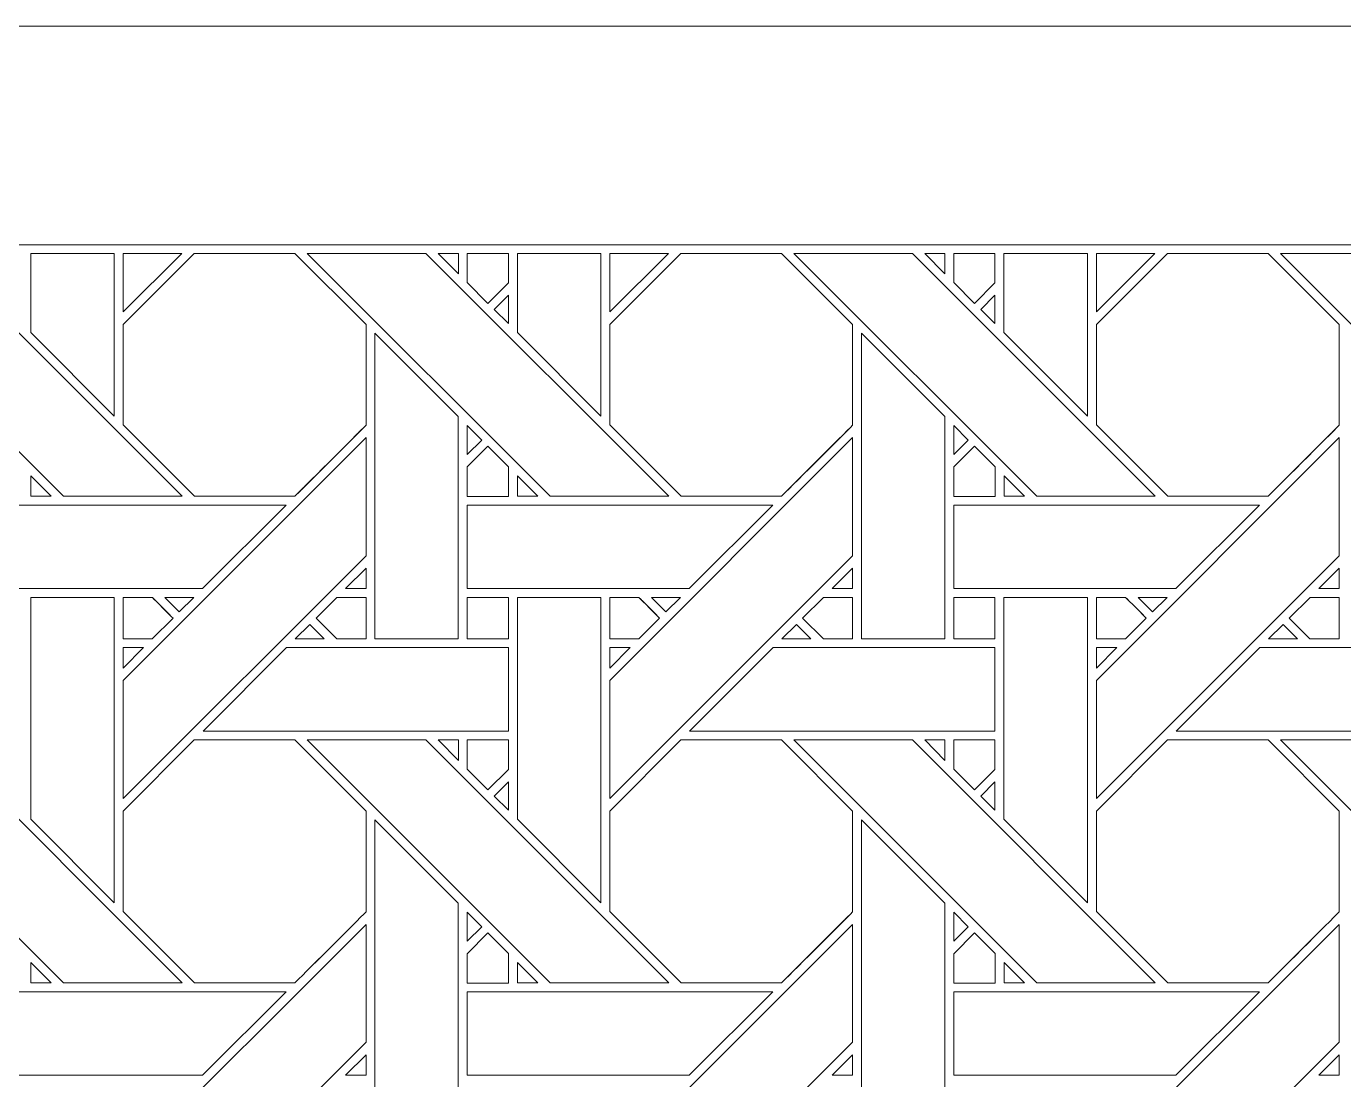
# Model space of a CAD drawing. Header units: inches. Extents: x 7.38 to 17.38, y 5.09 to 13.09.
# Drawn here: x 12.432 to 15, y 11.041 to 13.095 of the extents above; entities that cross this region are included whole.
import ezdxf

# ---------------------------------------------------------------- set-up
doc = ezdxf.new("R2010")
doc.units = ezdxf.units.IN
doc.header["$MEASUREMENT"] = 0
doc.layers.add('Design', color=7, linetype='Continuous', lineweight=0)

msp = doc.modelspace()

# ---------------------------------------------------------------- linework, layer by layer
at = {"layer": 'Design'}
for points, knots in [([(7.3829, 13.0948), (7.3829, 13.0948), (7.3829, 5.0948), (7.3829, 5.0948), (7.3829, 5.0948), (17.3829, 5.0948), (17.3829, 5.0948), (17.3829, 5.0948), (17.3829, 13.0948), (17.3829, 13.0948), (17.3829, 13.0948), (7.3829, 13.0948), (7.3829, 13.0948)], [0, 0, 0, 0, 1, 1, 1, 2, 2, 2, 3, 3, 3, 4, 4, 4, 4]), ([(7.8596, 12.6686), (7.8596, 12.6686), (7.8596, 5.5209), (7.8596, 5.5209), (7.8596, 5.5209), (16.9061, 5.5209), (16.9061, 5.5209), (16.9061, 5.5209), (16.9061, 12.6686), (16.9061, 12.6686), (16.9061, 12.6686), (7.8596, 12.6686), (7.8596, 12.6686)], [0, 0, 0, 0, 1, 1, 1, 2, 2, 2, 3, 3, 3, 4, 4, 4, 4]), ([(12.7354, 12.1786), (12.7354, 12.1786), (12.5044, 12.1786), (12.5044, 12.1786), (12.5044, 12.1786), (12.0308, 12.6522), (12.0308, 12.6522), (12.0308, 12.6522), (12.2618, 12.6522), (12.2618, 12.6522), (12.2618, 12.6522), (12.7354, 12.1786), (12.7354, 12.1786)], [0, 0, 0, 0, 1, 1, 1, 2, 2, 2, 3, 3, 3, 4, 4, 4, 4]), ([(12.6032, 12.335), (12.6032, 12.335), (12.4403, 12.4979), (12.4403, 12.4979), (12.4403, 12.4979), (12.4403, 12.6522), (12.4403, 12.6522), (12.4403, 12.6522), (12.6032, 12.6522), (12.6032, 12.6522), (12.6032, 12.6522), (12.6032, 12.335), (12.6032, 12.335)], [0, 0, 0, 0, 1, 1, 1, 2, 2, 2, 3, 3, 3, 4, 4, 4, 4]), ([(12.9553, 12.6522), (12.9553, 12.6522), (13.0941, 12.5135), (13.0941, 12.5135), (13.0941, 12.5135), (13.0941, 12.3173), (13.0941, 12.3173), (13.0763, 12.2994), (12.9643, 12.1876), (12.9553, 12.1786), (12.9553, 12.1786), (12.7596, 12.1786), (12.7596, 12.1786), (12.7596, 12.1786), (12.6204, 12.3179), (12.6204, 12.3179), (12.6204, 12.3179), (12.6204, 12.5135), (12.6204, 12.5135), (12.6204, 12.5135), (12.7591, 12.6522), (12.7591, 12.6522), (12.7591, 12.6522), (12.9553, 12.6522), (12.9553, 12.6522)], [0, 0, 0, 0, 1, 1, 1, 2, 2, 2, 3, 3, 3, 4, 4, 4, 5, 5, 5, 6, 6, 6, 7, 7, 7, 8, 8, 8, 8]), ([(12.9553, 12.6522), (12.9553, 12.6522), (13.0941, 12.5135), (13.0941, 12.5135), (13.0941, 12.5135), (13.0941, 12.3173), (13.0941, 12.3173), (13.0755, 12.2986), (12.9637, 12.187), (12.9553, 12.1786), (12.9553, 12.1786), (12.7596, 12.1786), (12.7596, 12.1786), (12.7596, 12.1786), (12.6204, 12.3179), (12.6204, 12.3179), (12.6204, 12.3179), (12.6204, 12.5135), (12.6204, 12.5135), (12.6204, 12.5135), (12.7591, 12.6522), (12.7591, 12.6522), (12.7591, 12.6522), (12.9553, 12.6522), (12.9553, 12.6522)], [0, 0, 0, 0, 1, 1, 1, 2, 2, 2, 3, 3, 3, 4, 4, 4, 5, 5, 5, 6, 6, 6, 7, 7, 7, 8, 8, 8, 8]), ([(12.7347, 12.6522), (12.7347, 12.6522), (12.6204, 12.5379), (12.6204, 12.5379), (12.6204, 12.5379), (12.6204, 12.6522), (12.6204, 12.6522), (12.6204, 12.6522), (12.7347, 12.6522), (12.7347, 12.6522)], [0, 0, 0, 0, 1, 1, 1, 2, 2, 2, 3, 3, 3, 3]), ([(13.6841, 12.1786), (13.6841, 12.1786), (13.4531, 12.1786), (13.4531, 12.1786), (13.4531, 12.1786), (12.9796, 12.6522), (12.9796, 12.6522), (12.9796, 12.6522), (13.2105, 12.6522), (13.2105, 12.6522), (13.2105, 12.6522), (13.6841, 12.1786), (13.6841, 12.1786)], [0, 0, 0, 0, 1, 1, 1, 2, 2, 2, 3, 3, 3, 4, 4, 4, 4]), ([(13.2741, 12.6124), (13.2741, 12.6124), (13.2346, 12.6522), (13.2346, 12.6522), (13.2346, 12.6522), (13.2741, 12.6522), (13.2741, 12.6522), (13.2741, 12.6522), (13.2741, 12.6124), (13.2741, 12.6124)], [0, 0, 0, 0, 1, 1, 1, 2, 2, 2, 3, 3, 3, 3]), ([(13.3715, 12.6522), (13.3715, 12.6522), (13.3715, 12.5947), (13.3715, 12.5947), (13.3715, 12.5947), (13.3316, 12.5547), (13.3316, 12.5547), (13.3316, 12.5547), (13.2913, 12.5951), (13.2913, 12.5951), (13.2913, 12.5951), (13.2913, 12.6522), (13.2913, 12.6522), (13.2913, 12.6522), (13.3715, 12.6522), (13.3715, 12.6522)], [0, 0, 0, 0, 1, 1, 1, 2, 2, 2, 3, 3, 3, 4, 4, 4, 5, 5, 5, 5]), ([(13.3715, 12.5947), (13.3715, 12.5947), (13.3316, 12.5547), (13.3316, 12.5547), (13.3316, 12.5547), (13.2913, 12.5951), (13.2913, 12.5951), (13.2913, 12.5951), (13.2913, 12.6522), (13.2913, 12.6522), (13.2913, 12.6522), (13.3715, 12.6522), (13.3715, 12.6522), (13.3715, 12.6522), (13.3715, 12.5947), (13.3715, 12.5947)], [0, 0, 0, 0, 1, 1, 1, 2, 2, 2, 3, 3, 3, 4, 4, 4, 5, 5, 5, 5]), ([(13.552, 12.335), (13.552, 12.335), (13.3891, 12.4979), (13.3891, 12.4979), (13.3891, 12.4979), (13.3891, 12.6522), (13.3891, 12.6522), (13.3891, 12.6522), (13.552, 12.6522), (13.552, 12.6522), (13.552, 12.6522), (13.552, 12.335), (13.552, 12.335)], [0, 0, 0, 0, 1, 1, 1, 2, 2, 2, 3, 3, 3, 4, 4, 4, 4]), ([(13.9041, 12.6522), (13.9041, 12.6522), (14.0428, 12.5135), (14.0428, 12.5135), (14.0428, 12.5135), (14.0428, 12.3173), (14.0428, 12.3173), (14.025, 12.2994), (13.9131, 12.1876), (13.9041, 12.1786), (13.9041, 12.1786), (13.7084, 12.1786), (13.7084, 12.1786), (13.7084, 12.1786), (13.5691, 12.3179), (13.5691, 12.3179), (13.5691, 12.3179), (13.5691, 12.5135), (13.5691, 12.5135), (13.5691, 12.5135), (13.7078, 12.6522), (13.7078, 12.6522), (13.7078, 12.6522), (13.9041, 12.6522), (13.9041, 12.6522)], [0, 0, 0, 0, 1, 1, 1, 2, 2, 2, 3, 3, 3, 4, 4, 4, 5, 5, 5, 6, 6, 6, 7, 7, 7, 8, 8, 8, 8]), ([(13.9041, 12.6522), (13.9041, 12.6522), (14.0428, 12.5135), (14.0428, 12.5135), (14.0428, 12.5135), (14.0428, 12.3173), (14.0428, 12.3173), (14.0246, 12.299), (13.9128, 12.1874), (13.9041, 12.1786), (13.9041, 12.1786), (13.7084, 12.1786), (13.7084, 12.1786), (13.7084, 12.1786), (13.5691, 12.3179), (13.5691, 12.3179), (13.5691, 12.3179), (13.5691, 12.5135), (13.5691, 12.5135), (13.5691, 12.5135), (13.7078, 12.6522), (13.7078, 12.6522), (13.7078, 12.6522), (13.9041, 12.6522), (13.9041, 12.6522)], [0, 0, 0, 0, 1, 1, 1, 2, 2, 2, 3, 3, 3, 4, 4, 4, 5, 5, 5, 6, 6, 6, 7, 7, 7, 8, 8, 8, 8]), ([(13.6835, 12.6522), (13.6835, 12.6522), (13.5691, 12.5379), (13.5691, 12.5379), (13.5691, 12.5379), (13.5691, 12.6522), (13.5691, 12.6522), (13.5691, 12.6522), (13.6835, 12.6522), (13.6835, 12.6522)], [0, 0, 0, 0, 1, 1, 1, 2, 2, 2, 3, 3, 3, 3]), ([(14.6329, 12.1786), (14.6329, 12.1786), (14.4018, 12.1786), (14.4018, 12.1786), (14.4018, 12.1786), (13.9283, 12.6522), (13.9283, 12.6522), (13.9283, 12.6522), (14.1592, 12.6522), (14.1592, 12.6522), (14.1592, 12.6522), (14.6329, 12.1786), (14.6329, 12.1786)], [0, 0, 0, 0, 1, 1, 1, 2, 2, 2, 3, 3, 3, 4, 4, 4, 4]), ([(14.2228, 12.6124), (14.2228, 12.6124), (14.1833, 12.6522), (14.1833, 12.6522), (14.1833, 12.6522), (14.2228, 12.6522), (14.2228, 12.6522), (14.2228, 12.6522), (14.2228, 12.6124), (14.2228, 12.6124)], [0, 0, 0, 0, 1, 1, 1, 2, 2, 2, 3, 3, 3, 3]), ([(14.3203, 12.6522), (14.3203, 12.6522), (14.3203, 12.5947), (14.3203, 12.5947), (14.3203, 12.5947), (14.2803, 12.5547), (14.2803, 12.5547), (14.2803, 12.5547), (14.24, 12.5951), (14.24, 12.5951), (14.24, 12.5951), (14.24, 12.6522), (14.24, 12.6522), (14.24, 12.6522), (14.3203, 12.6522), (14.3203, 12.6522)], [0, 0, 0, 0, 1, 1, 1, 2, 2, 2, 3, 3, 3, 4, 4, 4, 5, 5, 5, 5]), ([(14.3203, 12.5947), (14.3203, 12.5947), (14.2803, 12.5547), (14.2803, 12.5547), (14.2803, 12.5547), (14.24, 12.5951), (14.24, 12.5951), (14.24, 12.5951), (14.24, 12.6522), (14.24, 12.6522), (14.24, 12.6522), (14.3203, 12.6522), (14.3203, 12.6522), (14.3203, 12.6522), (14.3203, 12.5947), (14.3203, 12.5947)], [0, 0, 0, 0, 1, 1, 1, 2, 2, 2, 3, 3, 3, 4, 4, 4, 5, 5, 5, 5]), ([(14.5007, 12.335), (14.5007, 12.335), (14.3378, 12.4979), (14.3378, 12.4979), (14.3378, 12.4979), (14.3378, 12.6522), (14.3378, 12.6522), (14.3378, 12.6522), (14.5007, 12.6522), (14.5007, 12.6522), (14.5007, 12.6522), (14.5007, 12.335), (14.5007, 12.335)], [0, 0, 0, 0, 1, 1, 1, 2, 2, 2, 3, 3, 3, 4, 4, 4, 4]), ([(14.8528, 12.6522), (14.8528, 12.6522), (14.9915, 12.5135), (14.9915, 12.5135), (14.9915, 12.5135), (14.9915, 12.3173), (14.9915, 12.3173), (14.9737, 12.2994), (14.8618, 12.1876), (14.8528, 12.1786), (14.8528, 12.1786), (14.6571, 12.1786), (14.6571, 12.1786), (14.6571, 12.1786), (14.5179, 12.3179), (14.5179, 12.3179), (14.5179, 12.3179), (14.5179, 12.5135), (14.5179, 12.5135), (14.5179, 12.5135), (14.6565, 12.6522), (14.6565, 12.6522), (14.6565, 12.6522), (14.8528, 12.6522), (14.8528, 12.6522)], [0, 0, 0, 0, 1, 1, 1, 2, 2, 2, 3, 3, 3, 4, 4, 4, 5, 5, 5, 6, 6, 6, 7, 7, 7, 8, 8, 8, 8]), ([(14.8528, 12.6522), (14.8528, 12.6522), (14.9915, 12.5135), (14.9915, 12.5135), (14.9915, 12.5135), (14.9915, 12.3173), (14.9915, 12.3173), (14.9734, 12.2991), (14.8616, 12.1874), (14.8528, 12.1786), (14.8528, 12.1786), (14.6571, 12.1786), (14.6571, 12.1786), (14.6571, 12.1786), (14.5179, 12.3179), (14.5179, 12.3179), (14.5179, 12.3179), (14.5179, 12.5135), (14.5179, 12.5135), (14.5179, 12.5135), (14.6565, 12.6522), (14.6565, 12.6522), (14.6565, 12.6522), (14.8528, 12.6522), (14.8528, 12.6522)], [0, 0, 0, 0, 1, 1, 1, 2, 2, 2, 3, 3, 3, 4, 4, 4, 5, 5, 5, 6, 6, 6, 7, 7, 7, 8, 8, 8, 8]), ([(14.6322, 12.6522), (14.6322, 12.6522), (14.5179, 12.5379), (14.5179, 12.5379), (14.5179, 12.5379), (14.5179, 12.6522), (14.5179, 12.6522), (14.5179, 12.6522), (14.6322, 12.6522), (14.6322, 12.6522)], [0, 0, 0, 0, 1, 1, 1, 2, 2, 2, 3, 3, 3, 3]), ([(15.5816, 12.1786), (15.5816, 12.1786), (15.3506, 12.1786), (15.3506, 12.1786), (15.3506, 12.1786), (14.877, 12.6522), (14.877, 12.6522), (14.877, 12.6522), (15.108, 12.6522), (15.108, 12.6522), (15.108, 12.6522), (15.5816, 12.1786), (15.5816, 12.1786)], [0, 0, 0, 0, 1, 1, 1, 2, 2, 2, 3, 3, 3, 4, 4, 4, 4]), ([(13.3438, 12.5426), (13.3438, 12.5426), (13.3715, 12.5704), (13.3715, 12.5704), (13.3715, 12.5704), (13.3715, 12.5152), (13.3715, 12.5152), (13.3715, 12.5152), (13.3438, 12.5426), (13.3438, 12.5426)], [0, 0, 0, 0, 1, 1, 1, 2, 2, 2, 3, 3, 3, 3]), ([(14.2925, 12.5426), (14.2925, 12.5426), (14.3203, 12.5704), (14.3203, 12.5704), (14.3203, 12.5704), (14.3203, 12.5152), (14.3203, 12.5152), (14.3203, 12.5152), (14.2925, 12.5426), (14.2925, 12.5426)], [0, 0, 0, 0, 1, 1, 1, 2, 2, 2, 3, 3, 3, 3]), ([(13.1112, 11.9006), (13.1112, 11.9006), (13.1112, 12.4964), (13.1112, 12.4964), (13.1112, 12.4964), (13.274, 12.3343), (13.274, 12.3343), (13.274, 12.3343), (13.274, 11.9006), (13.274, 11.9006), (13.274, 11.9006), (13.1112, 11.9006), (13.1112, 11.9006)], [0, 0, 0, 0, 1, 1, 1, 2, 2, 2, 3, 3, 3, 4, 4, 4, 4]), ([(14.0599, 11.9006), (14.0599, 11.9006), (14.0599, 12.4964), (14.0599, 12.4964), (14.0599, 12.4964), (14.2227, 12.3343), (14.2227, 12.3343), (14.2227, 12.3343), (14.2227, 11.9006), (14.2227, 11.9006), (14.2227, 11.9006), (14.0599, 11.9006), (14.0599, 11.9006)], [0, 0, 0, 0, 1, 1, 1, 2, 2, 2, 3, 3, 3, 4, 4, 4, 4]), ([(13.2913, 12.26), (13.2913, 12.26), (13.2913, 12.3168), (13.2913, 12.3168), (13.2913, 12.3168), (13.3195, 12.2882), (13.3195, 12.2882), (13.3195, 12.2882), (13.2913, 12.26), (13.2913, 12.26)], [0, 0, 0, 0, 1, 1, 1, 2, 2, 2, 3, 3, 3, 3]), ([(14.24, 12.26), (14.24, 12.26), (14.24, 12.3168), (14.24, 12.3168), (14.24, 12.3168), (14.2682, 12.2882), (14.2682, 12.2882), (14.2682, 12.2882), (14.24, 12.26), (14.24, 12.26)], [0, 0, 0, 0, 1, 1, 1, 2, 2, 2, 3, 3, 3, 3]), ([(13.0941, 12.0628), (13.0941, 12.0628), (12.6204, 11.5892), (12.6204, 11.5892), (12.6204, 11.5892), (12.6204, 11.8193), (12.6204, 11.8193), (12.6204, 11.8193), (13.0941, 12.2929), (13.0941, 12.2929), (13.0941, 12.2929), (13.0941, 12.0628), (13.0941, 12.0628)], [0, 0, 0, 0, 1, 1, 1, 2, 2, 2, 3, 3, 3, 4, 4, 4, 4]), ([(14.0428, 12.0628), (14.0428, 12.0628), (13.5691, 11.5892), (13.5691, 11.5892), (13.5691, 11.5892), (13.5691, 11.8193), (13.5691, 11.8193), (13.5691, 11.8193), (14.0428, 12.2929), (14.0428, 12.2929), (14.0428, 12.2929), (14.0428, 12.0628), (14.0428, 12.0628)], [0, 0, 0, 0, 1, 1, 1, 2, 2, 2, 3, 3, 3, 4, 4, 4, 4]), ([(14.9915, 12.0628), (14.9915, 12.0628), (14.5179, 11.5892), (14.5179, 11.5892), (14.5179, 11.5892), (14.5179, 11.8193), (14.5179, 11.8193), (14.5179, 11.8193), (14.9915, 12.2929), (14.9915, 12.2929), (14.9915, 12.2929), (14.9915, 12.0628), (14.9915, 12.0628)], [0, 0, 0, 0, 1, 1, 1, 2, 2, 2, 3, 3, 3, 4, 4, 4, 4]), ([(13.2913, 12.1784), (13.2913, 12.1784), (13.2913, 12.2357), (13.2913, 12.2357), (13.2913, 12.2357), (13.3316, 12.276), (13.3316, 12.276), (13.3316, 12.276), (13.3719, 12.2357), (13.3719, 12.2357), (13.3719, 12.2357), (13.3719, 12.1784), (13.3719, 12.1784), (13.3719, 12.1784), (13.2913, 12.1784), (13.2913, 12.1784)], [0, 0, 0, 0, 1, 1, 1, 2, 2, 2, 3, 3, 3, 4, 4, 4, 5, 5, 5, 5]), ([(13.3316, 12.276), (13.3316, 12.276), (13.3719, 12.2357), (13.3719, 12.2357), (13.3719, 12.2357), (13.3719, 12.1784), (13.3719, 12.1784), (13.3719, 12.1784), (13.2913, 12.1784), (13.2913, 12.1784), (13.2913, 12.1784), (13.2913, 12.2357), (13.2913, 12.2357), (13.2913, 12.2357), (13.3316, 12.276), (13.3316, 12.276)], [0, 0, 0, 0, 1, 1, 1, 2, 2, 2, 3, 3, 3, 4, 4, 4, 5, 5, 5, 5]), ([(14.24, 12.1784), (14.24, 12.1784), (14.24, 12.2357), (14.24, 12.2357), (14.24, 12.2357), (14.2803, 12.276), (14.2803, 12.276), (14.2803, 12.276), (14.3207, 12.2357), (14.3207, 12.2357), (14.3207, 12.2357), (14.3207, 12.1784), (14.3207, 12.1784), (14.3207, 12.1784), (14.24, 12.1784), (14.24, 12.1784)], [0, 0, 0, 0, 1, 1, 1, 2, 2, 2, 3, 3, 3, 4, 4, 4, 5, 5, 5, 5]), ([(14.2803, 12.276), (14.2803, 12.276), (14.3207, 12.2357), (14.3207, 12.2357), (14.3207, 12.2357), (14.3207, 12.1784), (14.3207, 12.1784), (14.3207, 12.1784), (14.24, 12.1784), (14.24, 12.1784), (14.24, 12.1784), (14.24, 12.2357), (14.24, 12.2357), (14.24, 12.2357), (14.2803, 12.276), (14.2803, 12.276)], [0, 0, 0, 0, 1, 1, 1, 2, 2, 2, 3, 3, 3, 4, 4, 4, 5, 5, 5, 5]), ([(12.4405, 12.1786), (12.4405, 12.1786), (12.4405, 12.2184), (12.4405, 12.2184), (12.4405, 12.2184), (12.4802, 12.1786), (12.4802, 12.1786), (12.4802, 12.1786), (12.4405, 12.1786), (12.4405, 12.1786)], [0, 0, 0, 0, 1, 1, 1, 2, 2, 2, 3, 3, 3, 3]), ([(13.3892, 12.1786), (13.3892, 12.1786), (13.3892, 12.2184), (13.3892, 12.2184), (13.3892, 12.2184), (13.4289, 12.1786), (13.4289, 12.1786), (13.4289, 12.1786), (13.3892, 12.1786), (13.3892, 12.1786)], [0, 0, 0, 0, 1, 1, 1, 2, 2, 2, 3, 3, 3, 3]), ([(14.3379, 12.1786), (14.3379, 12.1786), (14.3379, 12.2184), (14.3379, 12.2184), (14.3379, 12.2184), (14.3776, 12.1786), (14.3776, 12.1786), (14.3776, 12.1786), (14.3379, 12.1786), (14.3379, 12.1786)], [0, 0, 0, 0, 1, 1, 1, 2, 2, 2, 3, 3, 3, 3]), ([(12.9382, 12.1613), (12.9382, 12.1613), (12.7755, 11.9986), (12.7755, 11.9986), (12.7755, 11.9986), (12.3425, 11.9986), (12.3425, 11.9986), (12.3425, 11.9986), (12.3425, 12.1613), (12.3425, 12.1613), (12.3425, 12.1613), (12.9382, 12.1613), (12.9382, 12.1613)], [0, 0, 0, 0, 1, 1, 1, 2, 2, 2, 3, 3, 3, 4, 4, 4, 4]), ([(13.887, 12.1613), (13.887, 12.1613), (13.7242, 11.9986), (13.7242, 11.9986), (13.7242, 11.9986), (13.2913, 11.9986), (13.2913, 11.9986), (13.2913, 11.9986), (13.2913, 12.1613), (13.2913, 12.1613), (13.2913, 12.1613), (13.887, 12.1613), (13.887, 12.1613)], [0, 0, 0, 0, 1, 1, 1, 2, 2, 2, 3, 3, 3, 4, 4, 4, 4]), ([(14.8357, 12.1613), (14.8357, 12.1613), (14.673, 11.9986), (14.673, 11.9986), (14.673, 11.9986), (14.24, 11.9986), (14.24, 11.9986), (14.24, 11.9986), (14.24, 12.1613), (14.24, 12.1613), (14.24, 12.1613), (14.8357, 12.1613), (14.8357, 12.1613)], [0, 0, 0, 0, 1, 1, 1, 2, 2, 2, 3, 3, 3, 4, 4, 4, 4]), ([(13.0543, 11.9987), (13.0543, 11.9987), (13.0941, 12.0384), (13.0941, 12.0384), (13.0941, 12.0384), (13.0941, 11.9987), (13.0941, 11.9987), (13.0941, 11.9987), (13.0543, 11.9987), (13.0543, 11.9987)], [0, 0, 0, 0, 1, 1, 1, 2, 2, 2, 3, 3, 3, 3]), ([(14.003, 11.9987), (14.003, 11.9987), (14.0428, 12.0384), (14.0428, 12.0384), (14.0428, 12.0384), (14.0428, 11.9987), (14.0428, 11.9987), (14.0428, 11.9987), (14.003, 11.9987), (14.003, 11.9987)], [0, 0, 0, 0, 1, 1, 1, 2, 2, 2, 3, 3, 3, 3]), ([(14.9517, 11.9987), (14.9517, 11.9987), (14.9915, 12.0384), (14.9915, 12.0384), (14.9915, 12.0384), (14.9915, 11.9987), (14.9915, 11.9987), (14.9915, 11.9987), (14.9517, 11.9987), (14.9517, 11.9987)], [0, 0, 0, 0, 1, 1, 1, 2, 2, 2, 3, 3, 3, 3]), ([(12.4403, 11.5492), (12.4403, 11.5492), (12.4403, 11.9814), (12.4403, 11.9814), (12.4403, 11.9814), (12.6032, 11.9814), (12.6032, 11.9814), (12.6032, 11.9814), (12.6032, 11.3863), (12.6032, 11.3863), (12.6032, 11.3863), (12.4403, 11.5492), (12.4403, 11.5492)], [0, 0, 0, 0, 1, 1, 1, 2, 2, 2, 3, 3, 3, 4, 4, 4, 4]), ([(12.6204, 11.9006), (12.6204, 11.9006), (12.6204, 11.9814), (12.6204, 11.9814), (12.6204, 11.9814), (12.6775, 11.9814), (12.6775, 11.9814), (12.6826, 11.9763), (12.7134, 11.9455), (12.7178, 11.9411), (12.7178, 11.9411), (12.6774, 11.9006), (12.6774, 11.9006), (12.6774, 11.9006), (12.6204, 11.9006), (12.6204, 11.9006)], [0, 0, 0, 0, 1, 1, 1, 2, 2, 2, 3, 3, 3, 4, 4, 4, 5, 5, 5, 5]), ([(12.7178, 11.9411), (12.7178, 11.9411), (12.6774, 11.9006), (12.6774, 11.9006), (12.6774, 11.9006), (12.6204, 11.9006), (12.6204, 11.9006), (12.6204, 11.9006), (12.6204, 11.9814), (12.6204, 11.9814), (12.6204, 11.9814), (12.6775, 11.9814), (12.6775, 11.9814), (12.6828, 11.9761), (12.7136, 11.9452), (12.7178, 11.9411)], [0, 0, 0, 0, 1, 1, 1, 2, 2, 2, 3, 3, 3, 4, 4, 4, 5, 5, 5, 5]), ([(12.7018, 11.9814), (12.7018, 11.9814), (12.7583, 11.9814), (12.7583, 11.9814), (12.7583, 11.9814), (12.73, 11.9532), (12.73, 11.9532), (12.73, 11.9532), (12.7018, 11.9814), (12.7018, 11.9814)], [0, 0, 0, 0, 1, 1, 1, 2, 2, 2, 3, 3, 3, 3]), ([(13.037, 11.9006), (13.037, 11.9006), (12.9966, 11.941), (12.9966, 11.941), (12.9966, 11.941), (13.037, 11.9814), (13.037, 11.9814), (13.037, 11.9814), (13.0941, 11.9814), (13.0941, 11.9814), (13.0941, 11.9814), (13.0941, 11.9006), (13.0941, 11.9006), (13.0941, 11.9006), (13.037, 11.9006), (13.037, 11.9006)], [0, 0, 0, 0, 1, 1, 1, 2, 2, 2, 3, 3, 3, 4, 4, 4, 5, 5, 5, 5]), ([(13.0941, 11.9814), (13.0941, 11.9814), (13.0941, 11.9006), (13.0941, 11.9006), (13.0941, 11.9006), (13.037, 11.9006), (13.037, 11.9006), (13.037, 11.9006), (12.9966, 11.941), (12.9966, 11.941), (12.9966, 11.941), (13.037, 11.9814), (13.037, 11.9814), (13.037, 11.9814), (13.0941, 11.9814), (13.0941, 11.9814)], [0, 0, 0, 0, 1, 1, 1, 2, 2, 2, 3, 3, 3, 4, 4, 4, 5, 5, 5, 5]), ([(13.2913, 11.9006), (13.2913, 11.9006), (13.2913, 11.9814), (13.2913, 11.9814), (13.2913, 11.9814), (13.3715, 11.9814), (13.3715, 11.9814), (13.3715, 11.9814), (13.3715, 11.9006), (13.3715, 11.9006), (13.3715, 11.9006), (13.2913, 11.9006), (13.2913, 11.9006)], [0, 0, 0, 0, 1, 1, 1, 2, 2, 2, 3, 3, 3, 4, 4, 4, 4]), ([(13.3715, 11.9814), (13.3715, 11.9814), (13.3715, 11.9006), (13.3715, 11.9006), (13.3715, 11.9006), (13.2913, 11.9006), (13.2913, 11.9006), (13.2913, 11.9006), (13.2913, 11.9814), (13.2913, 11.9814), (13.2913, 11.9814), (13.3715, 11.9814), (13.3715, 11.9814)], [0, 0, 0, 0, 1, 1, 1, 2, 2, 2, 3, 3, 3, 4, 4, 4, 4]), ([(13.3891, 11.5492), (13.3891, 11.5492), (13.3891, 11.9814), (13.3891, 11.9814), (13.3891, 11.9814), (13.552, 11.9814), (13.552, 11.9814), (13.552, 11.9814), (13.552, 11.3863), (13.552, 11.3863), (13.552, 11.3863), (13.3891, 11.5492), (13.3891, 11.5492)], [0, 0, 0, 0, 1, 1, 1, 2, 2, 2, 3, 3, 3, 4, 4, 4, 4]), ([(13.5691, 11.9006), (13.5691, 11.9006), (13.5691, 11.9814), (13.5691, 11.9814), (13.5691, 11.9814), (13.6262, 11.9814), (13.6262, 11.9814), (13.6313, 11.9763), (13.6621, 11.9455), (13.6665, 11.9411), (13.6665, 11.9411), (13.6261, 11.9006), (13.6261, 11.9006), (13.6261, 11.9006), (13.5691, 11.9006), (13.5691, 11.9006)], [0, 0, 0, 0, 1, 1, 1, 2, 2, 2, 3, 3, 3, 4, 4, 4, 5, 5, 5, 5]), ([(13.6665, 11.9411), (13.6665, 11.9411), (13.6261, 11.9006), (13.6261, 11.9006), (13.6261, 11.9006), (13.5691, 11.9006), (13.5691, 11.9006), (13.5691, 11.9006), (13.5691, 11.9814), (13.5691, 11.9814), (13.5691, 11.9814), (13.6262, 11.9814), (13.6262, 11.9814), (13.6315, 11.9761), (13.6623, 11.9452), (13.6665, 11.9411)], [0, 0, 0, 0, 1, 1, 1, 2, 2, 2, 3, 3, 3, 4, 4, 4, 5, 5, 5, 5]), ([(13.6505, 11.9814), (13.6505, 11.9814), (13.707, 11.9814), (13.707, 11.9814), (13.707, 11.9814), (13.6787, 11.9532), (13.6787, 11.9532), (13.6787, 11.9532), (13.6505, 11.9814), (13.6505, 11.9814)], [0, 0, 0, 0, 1, 1, 1, 2, 2, 2, 3, 3, 3, 3]), ([(13.9857, 11.9006), (13.9857, 11.9006), (13.9453, 11.941), (13.9453, 11.941), (13.9453, 11.941), (13.9858, 11.9814), (13.9858, 11.9814), (13.9858, 11.9814), (14.0428, 11.9814), (14.0428, 11.9814), (14.0428, 11.9814), (14.0428, 11.9006), (14.0428, 11.9006), (14.0428, 11.9006), (13.9857, 11.9006), (13.9857, 11.9006)], [0, 0, 0, 0, 1, 1, 1, 2, 2, 2, 3, 3, 3, 4, 4, 4, 5, 5, 5, 5]), ([(14.0428, 11.9006), (14.0428, 11.9006), (13.9857, 11.9006), (13.9857, 11.9006), (13.9857, 11.9006), (13.9453, 11.941), (13.9453, 11.941), (13.9453, 11.941), (13.9858, 11.9814), (13.9858, 11.9814), (13.9858, 11.9814), (14.0428, 11.9814), (14.0428, 11.9814), (14.0428, 11.9814), (14.0428, 11.9006), (14.0428, 11.9006)], [0, 0, 0, 0, 1, 1, 1, 2, 2, 2, 3, 3, 3, 4, 4, 4, 5, 5, 5, 5]), ([(14.24, 11.9006), (14.24, 11.9006), (14.24, 11.9814), (14.24, 11.9814), (14.24, 11.9814), (14.3203, 11.9814), (14.3203, 11.9814), (14.3203, 11.9814), (14.3203, 11.9006), (14.3203, 11.9006), (14.3203, 11.9006), (14.24, 11.9006), (14.24, 11.9006)], [0, 0, 0, 0, 1, 1, 1, 2, 2, 2, 3, 3, 3, 4, 4, 4, 4]), ([(14.24, 11.9006), (14.24, 11.9006), (14.24, 11.9814), (14.24, 11.9814), (14.24, 11.9814), (14.3203, 11.9814), (14.3203, 11.9814), (14.3203, 11.9814), (14.3203, 11.9006), (14.3203, 11.9006), (14.3203, 11.9006), (14.24, 11.9006), (14.24, 11.9006)], [0, 0, 0, 0, 1, 1, 1, 2, 2, 2, 3, 3, 3, 4, 4, 4, 4]), ([(14.3378, 11.5492), (14.3378, 11.5492), (14.3378, 11.9814), (14.3378, 11.9814), (14.3378, 11.9814), (14.5007, 11.9814), (14.5007, 11.9814), (14.5007, 11.9814), (14.5007, 11.3863), (14.5007, 11.3863), (14.5007, 11.3863), (14.3378, 11.5492), (14.3378, 11.5492)], [0, 0, 0, 0, 1, 1, 1, 2, 2, 2, 3, 3, 3, 4, 4, 4, 4]), ([(14.5179, 11.9006), (14.5179, 11.9006), (14.5179, 11.9814), (14.5179, 11.9814), (14.5179, 11.9814), (14.5749, 11.9814), (14.5749, 11.9814), (14.5801, 11.9763), (14.6108, 11.9455), (14.6153, 11.9411), (14.6153, 11.9411), (14.5748, 11.9006), (14.5748, 11.9006), (14.5748, 11.9006), (14.5179, 11.9006), (14.5179, 11.9006)], [0, 0, 0, 0, 1, 1, 1, 2, 2, 2, 3, 3, 3, 4, 4, 4, 5, 5, 5, 5]), ([(14.6153, 11.9411), (14.6153, 11.9411), (14.5748, 11.9006), (14.5748, 11.9006), (14.5748, 11.9006), (14.5179, 11.9006), (14.5179, 11.9006), (14.5179, 11.9006), (14.5179, 11.9814), (14.5179, 11.9814), (14.5179, 11.9814), (14.5749, 11.9814), (14.5749, 11.9814), (14.5802, 11.9762), (14.611, 11.9453), (14.6153, 11.9411)], [0, 0, 0, 0, 1, 1, 1, 2, 2, 2, 3, 3, 3, 4, 4, 4, 5, 5, 5, 5]), ([(14.5993, 11.9814), (14.5993, 11.9814), (14.6558, 11.9814), (14.6558, 11.9814), (14.6558, 11.9814), (14.6275, 11.9532), (14.6275, 11.9532), (14.6275, 11.9532), (14.5993, 11.9814), (14.5993, 11.9814)], [0, 0, 0, 0, 1, 1, 1, 2, 2, 2, 3, 3, 3, 3]), ([(14.9344, 11.9006), (14.9344, 11.9006), (14.8941, 11.941), (14.8941, 11.941), (14.8941, 11.941), (14.9345, 11.9814), (14.9345, 11.9814), (14.9345, 11.9814), (14.9915, 11.9814), (14.9915, 11.9814), (14.9915, 11.9814), (14.9915, 11.9006), (14.9915, 11.9006), (14.9915, 11.9006), (14.9344, 11.9006), (14.9344, 11.9006)], [0, 0, 0, 0, 1, 1, 1, 2, 2, 2, 3, 3, 3, 4, 4, 4, 5, 5, 5, 5]), ([(14.9915, 11.9006), (14.9915, 11.9006), (14.9344, 11.9006), (14.9344, 11.9006), (14.9344, 11.9006), (14.8941, 11.941), (14.8941, 11.941), (14.8941, 11.941), (14.9345, 11.9814), (14.9345, 11.9814), (14.9345, 11.9814), (14.9915, 11.9814), (14.9915, 11.9814), (14.9915, 11.9814), (14.9915, 11.9006), (14.9915, 11.9006)], [0, 0, 0, 0, 1, 1, 1, 2, 2, 2, 3, 3, 3, 4, 4, 4, 5, 5, 5, 5]), ([(13.0127, 11.9006), (13.0127, 11.9006), (12.9562, 11.9006), (12.9562, 11.9006), (12.9562, 11.9006), (12.9845, 11.9289), (12.9845, 11.9289), (12.9845, 11.9289), (13.0127, 11.9006), (13.0127, 11.9006)], [0, 0, 0, 0, 1, 1, 1, 2, 2, 2, 3, 3, 3, 3]), ([(13.905, 11.9006), (13.905, 11.9006), (13.9332, 11.9289), (13.9332, 11.9289), (13.9332, 11.9289), (13.9614, 11.9006), (13.9614, 11.9006), (13.9614, 11.9006), (13.905, 11.9006), (13.905, 11.9006)], [0, 0, 0, 0, 1, 1, 1, 2, 2, 2, 3, 3, 3, 3]), ([(14.8537, 11.9006), (14.8537, 11.9006), (14.8819, 11.9289), (14.8819, 11.9289), (14.8819, 11.9289), (14.9102, 11.9006), (14.9102, 11.9006), (14.9102, 11.9006), (14.8537, 11.9006), (14.8537, 11.9006)], [0, 0, 0, 0, 1, 1, 1, 2, 2, 2, 3, 3, 3, 3]), ([(12.6602, 11.8835), (12.6602, 11.8835), (12.6204, 11.8436), (12.6204, 11.8436), (12.6204, 11.8436), (12.6204, 11.8835), (12.6204, 11.8835), (12.6204, 11.8835), (12.6602, 11.8835), (12.6602, 11.8835)], [0, 0, 0, 0, 1, 1, 1, 2, 2, 2, 3, 3, 3, 3]), ([(13.3715, 11.8835), (13.3715, 11.8835), (13.3715, 11.7207), (13.3715, 11.7207), (13.3715, 11.7207), (12.7762, 11.7207), (12.7762, 11.7207), (12.7762, 11.7207), (12.9391, 11.8835), (12.9391, 11.8835), (12.9391, 11.8835), (13.3715, 11.8835), (13.3715, 11.8835)], [0, 0, 0, 0, 1, 1, 1, 2, 2, 2, 3, 3, 3, 4, 4, 4, 4]), ([(13.609, 11.8835), (13.609, 11.8835), (13.5691, 11.8436), (13.5691, 11.8436), (13.5691, 11.8436), (13.5691, 11.8835), (13.5691, 11.8835), (13.5691, 11.8835), (13.609, 11.8835), (13.609, 11.8835)], [0, 0, 0, 0, 1, 1, 1, 2, 2, 2, 3, 3, 3, 3]), ([(14.3203, 11.8835), (14.3203, 11.8835), (14.3203, 11.7207), (14.3203, 11.7207), (14.3203, 11.7207), (13.725, 11.7207), (13.725, 11.7207), (13.725, 11.7207), (13.8878, 11.8835), (13.8878, 11.8835), (13.8878, 11.8835), (14.3203, 11.8835), (14.3203, 11.8835)], [0, 0, 0, 0, 1, 1, 1, 2, 2, 2, 3, 3, 3, 4, 4, 4, 4]), ([(14.5577, 11.8835), (14.5577, 11.8835), (14.5179, 11.8436), (14.5179, 11.8436), (14.5179, 11.8436), (14.5179, 11.8835), (14.5179, 11.8835), (14.5179, 11.8835), (14.5577, 11.8835), (14.5577, 11.8835)], [0, 0, 0, 0, 1, 1, 1, 2, 2, 2, 3, 3, 3, 3]), ([(15.269, 11.8835), (15.269, 11.8835), (15.269, 11.7207), (15.269, 11.7207), (15.269, 11.7207), (14.6737, 11.7207), (14.6737, 11.7207), (14.6737, 11.7207), (14.8365, 11.8835), (14.8365, 11.8835), (14.8365, 11.8835), (15.269, 11.8835), (15.269, 11.8835)], [0, 0, 0, 0, 1, 1, 1, 2, 2, 2, 3, 3, 3, 4, 4, 4, 4]), ([(12.7354, 11.2299), (12.7354, 11.2299), (12.5044, 11.2299), (12.5044, 11.2299), (12.5044, 11.2299), (12.0308, 11.7035), (12.0308, 11.7035), (12.0308, 11.7035), (12.2618, 11.7035), (12.2618, 11.7035), (12.2618, 11.7035), (12.7354, 11.2299), (12.7354, 11.2299)], [0, 0, 0, 0, 1, 1, 1, 2, 2, 2, 3, 3, 3, 4, 4, 4, 4]), ([(12.7591, 11.7035), (12.7591, 11.7035), (12.9553, 11.7035), (12.9553, 11.7035), (12.9553, 11.7035), (13.0941, 11.5648), (13.0941, 11.5648), (13.0941, 11.5648), (13.0941, 11.3686), (13.0941, 11.3686), (13.0763, 11.3507), (12.9643, 11.2389), (12.9553, 11.2299), (12.9553, 11.2299), (12.7596, 11.2299), (12.7596, 11.2299), (12.7596, 11.2299), (12.6204, 11.3691), (12.6204, 11.3691), (12.6204, 11.3691), (12.6204, 11.5648), (12.6204, 11.5648), (12.6204, 11.5648), (12.7591, 11.7035), (12.7591, 11.7035)], [0, 0, 0, 0, 1, 1, 1, 2, 2, 2, 3, 3, 3, 4, 4, 4, 5, 5, 5, 6, 6, 6, 7, 7, 7, 8, 8, 8, 8]), ([(13.0941, 11.5648), (13.0941, 11.5648), (13.0941, 11.3686), (13.0941, 11.3686), (13.0761, 11.3504), (12.9642, 11.2388), (12.9553, 11.2299), (12.9553, 11.2299), (12.7596, 11.2299), (12.7596, 11.2299), (12.7596, 11.2299), (12.6204, 11.3691), (12.6204, 11.3691), (12.6204, 11.3691), (12.6204, 11.5648), (12.6204, 11.5648), (12.6204, 11.5648), (12.7591, 11.7035), (12.7591, 11.7035), (12.7591, 11.7035), (12.9553, 11.7035), (12.9553, 11.7035), (12.9553, 11.7035), (13.0941, 11.5648), (13.0941, 11.5648)], [0, 0, 0, 0, 1, 1, 1, 2, 2, 2, 3, 3, 3, 4, 4, 4, 5, 5, 5, 6, 6, 6, 7, 7, 7, 8, 8, 8, 8]), ([(13.6841, 11.2299), (13.6841, 11.2299), (13.4531, 11.2299), (13.4531, 11.2299), (13.4531, 11.2299), (12.9795, 11.7035), (12.9795, 11.7035), (12.9795, 11.7035), (13.2105, 11.7035), (13.2105, 11.7035), (13.2105, 11.7035), (13.6841, 11.2299), (13.6841, 11.2299)], [0, 0, 0, 0, 1, 1, 1, 2, 2, 2, 3, 3, 3, 4, 4, 4, 4]), ([(13.2346, 11.7035), (13.2346, 11.7035), (13.2741, 11.7035), (13.2741, 11.7035), (13.2741, 11.7035), (13.2741, 11.6637), (13.2741, 11.6637), (13.2741, 11.6637), (13.2346, 11.7035), (13.2346, 11.7035)], [0, 0, 0, 0, 1, 1, 1, 2, 2, 2, 3, 3, 3, 3]), ([(13.3715, 11.7035), (13.3715, 11.7035), (13.3715, 11.6459), (13.3715, 11.6459), (13.3715, 11.6459), (13.3316, 11.606), (13.3316, 11.606), (13.3316, 11.606), (13.2913, 11.6463), (13.2913, 11.6463), (13.2913, 11.6463), (13.2913, 11.7035), (13.2913, 11.7035), (13.2913, 11.7035), (13.3715, 11.7035), (13.3715, 11.7035)], [0, 0, 0, 0, 1, 1, 1, 2, 2, 2, 3, 3, 3, 4, 4, 4, 5, 5, 5, 5]), ([(13.3715, 11.6459), (13.3715, 11.6459), (13.3316, 11.606), (13.3316, 11.606), (13.3316, 11.606), (13.2913, 11.6463), (13.2913, 11.6463), (13.2913, 11.6463), (13.2913, 11.7035), (13.2913, 11.7035), (13.2913, 11.7035), (13.3715, 11.7035), (13.3715, 11.7035), (13.3715, 11.7035), (13.3715, 11.6459), (13.3715, 11.6459)], [0, 0, 0, 0, 1, 1, 1, 2, 2, 2, 3, 3, 3, 4, 4, 4, 5, 5, 5, 5]), ([(13.7078, 11.7035), (13.7078, 11.7035), (13.904, 11.7035), (13.904, 11.7035), (13.904, 11.7035), (14.0428, 11.5648), (14.0428, 11.5648), (14.0428, 11.5648), (14.0428, 11.3686), (14.0428, 11.3686), (14.025, 11.3507), (13.9131, 11.2389), (13.9041, 11.2299), (13.9041, 11.2299), (13.7084, 11.2299), (13.7084, 11.2299), (13.7084, 11.2299), (13.5691, 11.3691), (13.5691, 11.3691), (13.5691, 11.3691), (13.5691, 11.5648), (13.5691, 11.5648), (13.5691, 11.5648), (13.7078, 11.7035), (13.7078, 11.7035)], [0, 0, 0, 0, 1, 1, 1, 2, 2, 2, 3, 3, 3, 4, 4, 4, 5, 5, 5, 6, 6, 6, 7, 7, 7, 8, 8, 8, 8]), ([(14.0428, 11.5648), (14.0428, 11.5648), (14.0428, 11.3686), (14.0428, 11.3686), (14.0244, 11.3501), (13.9126, 11.2384), (13.9041, 11.2299), (13.9041, 11.2299), (13.7084, 11.2299), (13.7084, 11.2299), (13.7084, 11.2299), (13.5691, 11.3691), (13.5691, 11.3691), (13.5691, 11.3691), (13.5691, 11.5648), (13.5691, 11.5648), (13.5691, 11.5648), (13.7078, 11.7035), (13.7078, 11.7035), (13.7078, 11.7035), (13.904, 11.7035), (13.904, 11.7035), (13.904, 11.7035), (14.0428, 11.5648), (14.0428, 11.5648)], [0, 0, 0, 0, 1, 1, 1, 2, 2, 2, 3, 3, 3, 4, 4, 4, 5, 5, 5, 6, 6, 6, 7, 7, 7, 8, 8, 8, 8]), ([(14.6329, 11.2299), (14.6329, 11.2299), (14.4018, 11.2299), (14.4018, 11.2299), (14.4018, 11.2299), (13.9283, 11.7035), (13.9283, 11.7035), (13.9283, 11.7035), (14.1592, 11.7035), (14.1592, 11.7035), (14.1592, 11.7035), (14.6329, 11.2299), (14.6329, 11.2299)], [0, 0, 0, 0, 1, 1, 1, 2, 2, 2, 3, 3, 3, 4, 4, 4, 4]), ([(14.1833, 11.7035), (14.1833, 11.7035), (14.2228, 11.7035), (14.2228, 11.7035), (14.2228, 11.7035), (14.2228, 11.6637), (14.2228, 11.6637), (14.2228, 11.6637), (14.1833, 11.7035), (14.1833, 11.7035)], [0, 0, 0, 0, 1, 1, 1, 2, 2, 2, 3, 3, 3, 3]), ([(14.3203, 11.7035), (14.3203, 11.7035), (14.3203, 11.6459), (14.3203, 11.6459), (14.3203, 11.6459), (14.2803, 11.606), (14.2803, 11.606), (14.2803, 11.606), (14.24, 11.6463), (14.24, 11.6463), (14.24, 11.6463), (14.24, 11.7035), (14.24, 11.7035), (14.24, 11.7035), (14.3203, 11.7035), (14.3203, 11.7035)], [0, 0, 0, 0, 1, 1, 1, 2, 2, 2, 3, 3, 3, 4, 4, 4, 5, 5, 5, 5]), ([(14.2803, 11.606), (14.2803, 11.606), (14.24, 11.6463), (14.24, 11.6463), (14.24, 11.6463), (14.24, 11.7035), (14.24, 11.7035), (14.24, 11.7035), (14.3203, 11.7035), (14.3203, 11.7035), (14.3203, 11.7035), (14.3203, 11.6459), (14.3203, 11.6459), (14.3203, 11.6459), (14.2803, 11.606), (14.2803, 11.606)], [0, 0, 0, 0, 1, 1, 1, 2, 2, 2, 3, 3, 3, 4, 4, 4, 5, 5, 5, 5]), ([(14.6566, 11.7035), (14.6566, 11.7035), (14.8528, 11.7035), (14.8528, 11.7035), (14.8528, 11.7035), (14.9915, 11.5648), (14.9915, 11.5648), (14.9915, 11.5648), (14.9915, 11.3686), (14.9915, 11.3686), (14.9737, 11.3507), (14.8618, 11.2389), (14.8528, 11.2299), (14.8528, 11.2299), (14.6571, 11.2299), (14.6571, 11.2299), (14.6571, 11.2299), (14.5179, 11.3691), (14.5179, 11.3691), (14.5179, 11.3691), (14.5179, 11.5648), (14.5179, 11.5648), (14.5179, 11.5648), (14.6566, 11.7035), (14.6566, 11.7035)], [0, 0, 0, 0, 1, 1, 1, 2, 2, 2, 3, 3, 3, 4, 4, 4, 5, 5, 5, 6, 6, 6, 7, 7, 7, 8, 8, 8, 8]), ([(14.9915, 11.5648), (14.9915, 11.5648), (14.9915, 11.3686), (14.9915, 11.3686), (14.9737, 11.3506), (14.8617, 11.2389), (14.8528, 11.2299), (14.8528, 11.2299), (14.6571, 11.2299), (14.6571, 11.2299), (14.6571, 11.2299), (14.5179, 11.3691), (14.5179, 11.3691), (14.5179, 11.3691), (14.5179, 11.5648), (14.5179, 11.5648), (14.5179, 11.5648), (14.6566, 11.7035), (14.6566, 11.7035), (14.6566, 11.7035), (14.8528, 11.7035), (14.8528, 11.7035), (14.8528, 11.7035), (14.9915, 11.5648), (14.9915, 11.5648)], [0, 0, 0, 0, 1, 1, 1, 2, 2, 2, 3, 3, 3, 4, 4, 4, 5, 5, 5, 6, 6, 6, 7, 7, 7, 8, 8, 8, 8]), ([(15.5816, 11.2299), (15.5816, 11.2299), (15.3505, 11.2299), (15.3505, 11.2299), (15.3505, 11.2299), (14.877, 11.7035), (14.877, 11.7035), (14.877, 11.7035), (15.1079, 11.7035), (15.1079, 11.7035), (15.1079, 11.7035), (15.5816, 11.2299), (15.5816, 11.2299)], [0, 0, 0, 0, 1, 1, 1, 2, 2, 2, 3, 3, 3, 4, 4, 4, 4]), ([(13.3715, 11.6217), (13.3715, 11.6217), (13.3715, 11.5665), (13.3715, 11.5665), (13.3715, 11.5665), (13.3438, 11.5939), (13.3438, 11.5939), (13.3438, 11.5939), (13.3715, 11.6217), (13.3715, 11.6217)], [0, 0, 0, 0, 1, 1, 1, 2, 2, 2, 3, 3, 3, 3]), ([(14.3203, 11.6217), (14.3203, 11.6217), (14.3203, 11.5665), (14.3203, 11.5665), (14.3203, 11.5665), (14.2925, 11.5939), (14.2925, 11.5939), (14.2925, 11.5939), (14.3203, 11.6217), (14.3203, 11.6217)], [0, 0, 0, 0, 1, 1, 1, 2, 2, 2, 3, 3, 3, 3]), ([(13.1112, 10.9519), (13.1112, 10.9519), (13.1112, 11.5477), (13.1112, 11.5477), (13.1112, 11.5477), (13.274, 11.3856), (13.274, 11.3856), (13.274, 11.3856), (13.274, 10.9519), (13.274, 10.9519), (13.274, 10.9519), (13.1112, 10.9519), (13.1112, 10.9519)], [0, 0, 0, 0, 1, 1, 1, 2, 2, 2, 3, 3, 3, 4, 4, 4, 4]), ([(14.0599, 10.9519), (14.0599, 10.9519), (14.0599, 11.5477), (14.0599, 11.5477), (14.0599, 11.5477), (14.2227, 11.3856), (14.2227, 11.3856), (14.2227, 11.3856), (14.2227, 10.9519), (14.2227, 10.9519), (14.2227, 10.9519), (14.0599, 10.9519), (14.0599, 10.9519)], [0, 0, 0, 0, 1, 1, 1, 2, 2, 2, 3, 3, 3, 4, 4, 4, 4]), ([(13.2913, 11.3113), (13.2913, 11.3113), (13.2913, 11.3681), (13.2913, 11.3681), (13.2913, 11.3681), (13.3195, 11.3395), (13.3195, 11.3395), (13.3195, 11.3395), (13.2913, 11.3113), (13.2913, 11.3113)], [0, 0, 0, 0, 1, 1, 1, 2, 2, 2, 3, 3, 3, 3]), ([(14.24, 11.3113), (14.24, 11.3113), (14.24, 11.3681), (14.24, 11.3681), (14.24, 11.3681), (14.2682, 11.3395), (14.2682, 11.3395), (14.2682, 11.3395), (14.24, 11.3113), (14.24, 11.3113)], [0, 0, 0, 0, 1, 1, 1, 2, 2, 2, 3, 3, 3, 3]), ([(13.0941, 11.1141), (13.0941, 11.1141), (12.6204, 10.6404), (12.6204, 10.6404), (12.6204, 10.6404), (12.6204, 10.8705), (12.6204, 10.8705), (12.6204, 10.8705), (13.0941, 11.3441), (13.0941, 11.3441), (13.0941, 11.3441), (13.0941, 11.1141), (13.0941, 11.1141)], [0, 0, 0, 0, 1, 1, 1, 2, 2, 2, 3, 3, 3, 4, 4, 4, 4]), ([(13.2913, 11.2297), (13.2913, 11.2297), (13.2913, 11.2869), (13.2913, 11.2869), (13.2913, 11.2869), (13.3316, 11.3273), (13.3316, 11.3273), (13.3316, 11.3273), (13.3719, 11.287), (13.3719, 11.287), (13.3719, 11.287), (13.3719, 11.2297), (13.3719, 11.2297), (13.3719, 11.2297), (13.2913, 11.2297), (13.2913, 11.2297)], [0, 0, 0, 0, 1, 1, 1, 2, 2, 2, 3, 3, 3, 4, 4, 4, 5, 5, 5, 5]), ([(13.3316, 11.3273), (13.3316, 11.3273), (13.3719, 11.287), (13.3719, 11.287), (13.3719, 11.287), (13.3719, 11.2297), (13.3719, 11.2297), (13.3719, 11.2297), (13.2913, 11.2297), (13.2913, 11.2297), (13.2913, 11.2297), (13.2913, 11.2869), (13.2913, 11.2869), (13.2913, 11.2869), (13.3316, 11.3273), (13.3316, 11.3273)], [0, 0, 0, 0, 1, 1, 1, 2, 2, 2, 3, 3, 3, 4, 4, 4, 5, 5, 5, 5]), ([(14.0428, 11.1141), (14.0428, 11.1141), (13.5691, 10.6404), (13.5691, 10.6404), (13.5691, 10.6404), (13.5691, 10.8705), (13.5691, 10.8705), (13.5691, 10.8705), (14.0428, 11.3441), (14.0428, 11.3441), (14.0428, 11.3441), (14.0428, 11.1141), (14.0428, 11.1141)], [0, 0, 0, 0, 1, 1, 1, 2, 2, 2, 3, 3, 3, 4, 4, 4, 4]), ([(14.24, 11.2297), (14.24, 11.2297), (14.24, 11.2869), (14.24, 11.2869), (14.24, 11.2869), (14.2803, 11.3273), (14.2803, 11.3273), (14.2803, 11.3273), (14.3207, 11.287), (14.3207, 11.287), (14.3207, 11.287), (14.3207, 11.2297), (14.3207, 11.2297), (14.3207, 11.2297), (14.24, 11.2297), (14.24, 11.2297)], [0, 0, 0, 0, 1, 1, 1, 2, 2, 2, 3, 3, 3, 4, 4, 4, 5, 5, 5, 5]), ([(14.2803, 11.3273), (14.2803, 11.3273), (14.3207, 11.287), (14.3207, 11.287), (14.3207, 11.287), (14.3207, 11.2297), (14.3207, 11.2297), (14.3207, 11.2297), (14.24, 11.2297), (14.24, 11.2297), (14.24, 11.2297), (14.24, 11.2869), (14.24, 11.2869), (14.24, 11.2869), (14.2803, 11.3273), (14.2803, 11.3273)], [0, 0, 0, 0, 1, 1, 1, 2, 2, 2, 3, 3, 3, 4, 4, 4, 5, 5, 5, 5]), ([(14.9915, 11.1141), (14.9915, 11.1141), (14.5179, 10.6404), (14.5179, 10.6404), (14.5179, 10.6404), (14.5179, 10.8705), (14.5179, 10.8705), (14.5179, 10.8705), (14.9915, 11.3441), (14.9915, 11.3441), (14.9915, 11.3441), (14.9915, 11.1141), (14.9915, 11.1141)], [0, 0, 0, 0, 1, 1, 1, 2, 2, 2, 3, 3, 3, 4, 4, 4, 4]), ([(12.4405, 11.2299), (12.4405, 11.2299), (12.4405, 11.2697), (12.4405, 11.2697), (12.4405, 11.2697), (12.4802, 11.2299), (12.4802, 11.2299), (12.4802, 11.2299), (12.4405, 11.2299), (12.4405, 11.2299)], [0, 0, 0, 0, 1, 1, 1, 2, 2, 2, 3, 3, 3, 3]), ([(13.3892, 11.2299), (13.3892, 11.2299), (13.3892, 11.2697), (13.3892, 11.2697), (13.3892, 11.2697), (13.4289, 11.2299), (13.4289, 11.2299), (13.4289, 11.2299), (13.3892, 11.2299), (13.3892, 11.2299)], [0, 0, 0, 0, 1, 1, 1, 2, 2, 2, 3, 3, 3, 3]), ([(14.3379, 11.2299), (14.3379, 11.2299), (14.3379, 11.2697), (14.3379, 11.2697), (14.3379, 11.2697), (14.3776, 11.2299), (14.3776, 11.2299), (14.3776, 11.2299), (14.3379, 11.2299), (14.3379, 11.2299)], [0, 0, 0, 0, 1, 1, 1, 2, 2, 2, 3, 3, 3, 3]), ([(12.9383, 11.2126), (12.9383, 11.2126), (12.7755, 11.0499), (12.7755, 11.0499), (12.7755, 11.0499), (12.3425, 11.0499), (12.3425, 11.0499), (12.3425, 11.0499), (12.3425, 11.2126), (12.3425, 11.2126), (12.3425, 11.2126), (12.9383, 11.2126), (12.9383, 11.2126)], [0, 0, 0, 0, 1, 1, 1, 2, 2, 2, 3, 3, 3, 4, 4, 4, 4]), ([(13.887, 11.2126), (13.887, 11.2126), (13.7242, 11.0499), (13.7242, 11.0499), (13.7242, 11.0499), (13.2913, 11.0499), (13.2913, 11.0499), (13.2913, 11.0499), (13.2913, 11.2126), (13.2913, 11.2126), (13.2913, 11.2126), (13.887, 11.2126), (13.887, 11.2126)], [0, 0, 0, 0, 1, 1, 1, 2, 2, 2, 3, 3, 3, 4, 4, 4, 4]), ([(14.8357, 11.2126), (14.8357, 11.2126), (14.673, 11.0499), (14.673, 11.0499), (14.673, 11.0499), (14.24, 11.0499), (14.24, 11.0499), (14.24, 11.0499), (14.24, 11.2126), (14.24, 11.2126), (14.24, 11.2126), (14.8357, 11.2126), (14.8357, 11.2126)], [0, 0, 0, 0, 1, 1, 1, 2, 2, 2, 3, 3, 3, 4, 4, 4, 4]), ([(13.0543, 11.0499), (13.0543, 11.0499), (13.0941, 11.0897), (13.0941, 11.0897), (13.0941, 11.0897), (13.0941, 11.0499), (13.0941, 11.0499), (13.0941, 11.0499), (13.0543, 11.0499), (13.0543, 11.0499)], [0, 0, 0, 0, 1, 1, 1, 2, 2, 2, 3, 3, 3, 3]), ([(14.003, 11.0499), (14.003, 11.0499), (14.0428, 11.0897), (14.0428, 11.0897), (14.0428, 11.0897), (14.0428, 11.0499), (14.0428, 11.0499), (14.0428, 11.0499), (14.003, 11.0499), (14.003, 11.0499)], [0, 0, 0, 0, 1, 1, 1, 2, 2, 2, 3, 3, 3, 3]), ([(14.9517, 11.0499), (14.9517, 11.0499), (14.9915, 11.0897), (14.9915, 11.0897), (14.9915, 11.0897), (14.9915, 11.0499), (14.9915, 11.0499), (14.9915, 11.0499), (14.9517, 11.0499), (14.9517, 11.0499)], [0, 0, 0, 0, 1, 1, 1, 2, 2, 2, 3, 3, 3, 3])]:
    msp.add_open_spline(points, degree=3, knots=knots, dxfattribs=at)

doc.saveas('drawing.dxf')
